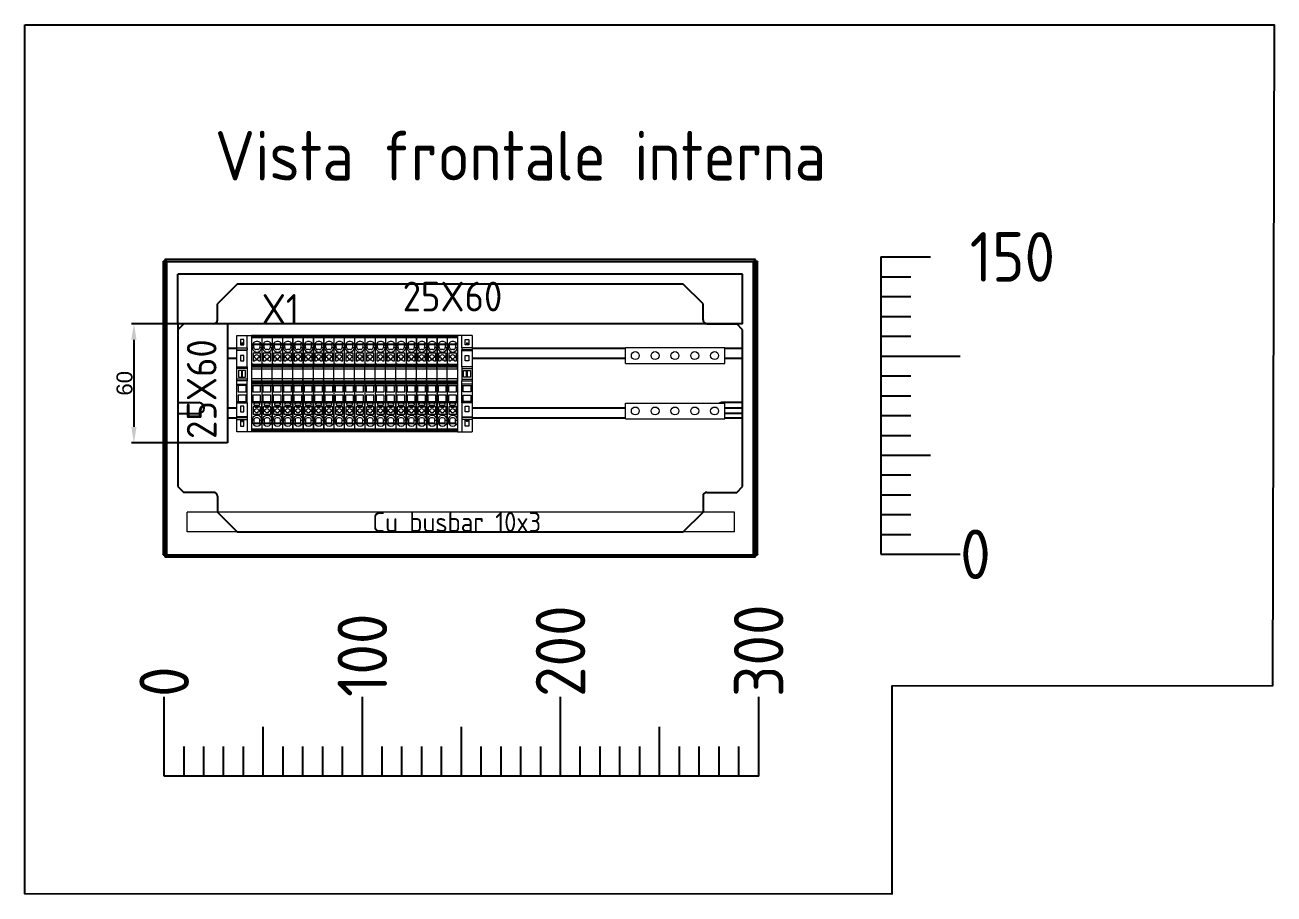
# Model space of a CAD drawing. Header units: millimetres. Extents: x 46697 to 52144, y 25488 to 34806.
# Drawn here: x 48122 to 48752, y 31789 to 32227 of the extents above; entities that cross this region are included whole.
import ezdxf
from ezdxf.enums import TextEntityAlignment as Align

# ---------------------------------------------------------------- set-up
doc = ezdxf.new("R2010")
doc.units = ezdxf.units.MM
doc.layers.add('! NO PLOT !', color=7, linetype='Continuous', true_color=0xff75dd, plot=False)
doc.layers.add('000-PI-Oprema', color=30, linetype='Continuous', lineweight=5)
doc.layers.add('SI-ORMAR-Oprema', color=30, linetype='Continuous', lineweight=5)
for name, color, linetype in [('000-PI-ORMAR', 51, 'Continuous'), ('000-PI_TEXT', 7, 'Continuous'), ('002-PI-Kabelska kanalica', 150, 'Continuous'), ('004-PI-DIN Šina', 80, 'Continuous'), ('AUT_TEXT', 7, 'Continuous')]:
    doc.layers.add(name, color=color, linetype=linetype)
doc.styles.add('PI0', font='isocpeur.ttf', dxfattribs={"width": 0.9})
doc.styles.get("Standard").update_dxf_attribs({"font": 'arial.ttf'})
doc.dimstyles.new('ISO-25-lb', dxfattribs={"dimtxt": 8, "dimasz": 8, "dimexe": 1.25, "dimexo": 0.625, "dimtad": 1, "dimdec": 1, "dimtxsty": 'Standard', "dimcen": 5, "dimadec": 0, "dimazin": 0, "dimtfac": 1, "dimtdec": 1, "dimtmove": 0, "dimatfit": 3, "dimfxl": 1, "dimarcsym": 0})

# ---------------------------------------------------------------- blocks, each defined once
blk = doc.blocks.new('NSYMM13SB_montazna')
at = {"layer": '000-PI-ORMAR'}
for p, q in [((50854.77, 30529.01), (50844.77, 30519.01)), ((51079.77, 30529.01), (50854.77, 30529.01)), ((51089.77, 30519.01), (51079.77, 30529.01)), ((50844.77, 30511.01), (50844.77, 30519.01)), ((51089.77, 30511.01), (51089.77, 30519.01)), ((50827.77, 30509.01), (50824.77, 30506.01)), ((50842.77, 30509.01), (50827.77, 30509.01)), ((51091.77, 30509.01), (51106.77, 30509.01)), ((51109.77, 30506.01), (51106.77, 30509.01)), ((50824.77, 30506.01), (50824.77, 30469.26)), ((51109.77, 30469.26), (51109.77, 30506.01)), ((50824.77, 30469.26), (50835.27, 30469.26)), ((51109.77, 30469.26), (51099.27, 30469.26)), ((50824.77, 30463.76), (50824.77, 30427.01)), ((50824.77, 30463.76), (50835.27, 30463.76)), ((51109.77, 30463.76), (51099.27, 30463.76)), ((51109.77, 30427.01), (51109.77, 30463.76)), ((50824.77, 30427.01), (50827.77, 30424.01)), ((51106.77, 30424.01), (51109.77, 30427.01)), ((50842.77, 30424.01), (50827.77, 30424.01)), ((50844.77, 30422.01), (50844.77, 30414.01)), ((51089.77, 30422.01), (51089.77, 30414.01)), ((51091.77, 30424.01), (51106.77, 30424.01)), ((50844.77, 30414.01), (50854.77, 30404.01)), ((51079.77, 30404.01), (51089.77, 30414.01)), ((50854.77, 30404.01), (51079.77, 30404.01))]:
    blk.add_line(p, q, dxfattribs=at)
for centre, radius, start, end in [((50842.77, 30511.01), 2, 270, 0), ((51091.77, 30511.01), 2, 180, 270), ((50835.27, 30466.51), 2.75, 270, 90), ((51099.27, 30466.51), 2.75, 90, 270), ((50842.77, 30422.01), 2, 0, 90), ((51091.77, 30422.01), 2, 90, 180)]:
    blk.add_arc(centre, radius, start, end, dxfattribs=at)
blk = doc.blocks.new('*U132')
at = {"layer": '002-PI-Kabelska kanalica'}
for p, q in [((0, 0), (-25, 0)), ((-25, 0), (-25, -285)), ((0, 0), (0, -285)), ((0, -285), (-25, -285))]:
    blk.add_line(p, q, dxfattribs=at)
blk = doc.blocks.new('*U150')
at = {"layer": '004-PI-DIN Šina'}
blk.add_lwpolyline([(260, -17.5), (260, 17.5), (0, 17.5), (0, -17.5)], close=True, dxfattribs=at)
for points in [[(0, 12.5), (260, 12.5)], [(0, -12.5), (260, -12.5)]]:
    blk.add_lwpolyline(points, dxfattribs=at)
blk = doc.blocks.new('*U152')
at = {"layer": '002-PI-Kabelska kanalica'}
for p, q in [((0, 0), (-25, 0)), ((-25, 0), (-25, -60)), ((0, 0), (0, -60)), ((0, -60), (-25, -60))]:
    blk.add_line(p, q, dxfattribs=at)
blk = doc.blocks.new('*U99')
blk.add_wipeout([(-24.3, -7.35), (24.3, -7.35), (24.3, 0), (-24.3, 0)])
at = {"ltscale": 0.25}
blk.add_line((-24.3, 0), (24.3, 0), dxfattribs=at)
for p, q in [((-18.03, 0), (-18.03, -5.15)), ((-17.1, 0), (-17.1, -5.15)), ((-17, -5.15), (-17, 0)), ((-16.74, -5.15), (-16.74, 0)), ((-9.72, 0), (-9.72, -5.15)), ((-9, 0), (-9, -0.57)), ((-1, -0.57), (-1, 0)), ((-0.28, 0), (-0.28, -5.15)), ((1.39, -5.15), (1.39, 0)), ((2.32, -5.15), (2.32, 0)), ((7.69, -5.15), (7.69, 0)), ((8.51, 0), (8.51, -5.15)), ((16.74, -5.15), (16.74, 0)), ((17, 0), (17, -5.15)), ((17.1, 0), (17.1, -5.15)), ((18.03, 0), (18.03, -5.15)), ((24.3, 0), (24.3, -7.35)), ((-24.3, -7.35), (-24.3, 0)), ((-18.03, -5.15), (-24.3, -5.15)), ((-21.4, -1.72), (-21.4, -3.42)), ((-18.5, -1.72), (-21.4, -1.72)), ((-21.4, -3.42), (-18.5, -3.42)), ((-19.01, -2.37), (-19.15, -2.37)), ((-19.15, -2.37), (-19.15, -2.77)), ((-19.01, -2.77), (-19.15, -2.77)), ((-19.01, -2.37), (-18.5, -2.37)), ((-19.01, -2.77), (-19.01, -2.37)), ((-19.01, -2.77), (-18.5, -2.77)), ((-18.5, -2.37), (-18.5, -1.72)), ((-18.5, -2.77), (-18.5, -2.37)), ((-18.5, -3.42), (-18.5, -2.77)), ((-17.1, -5.15), (-18.03, -5.15)), ((-17, -5.15), (-17.1, -5.15)), ((-16.74, -5.15), (-17, -5.15)), ((-9.72, -5.15), (-16.74, -5.15)), ((-14.15, -1.72), (-14.15, -3.42)), ((-11.45, -1.72), (-14.15, -1.72)), ((-14.15, -3.42), (-11.45, -3.42)), ((-11.45, -3.42), (-11.45, -1.72)), ((-9.72, -5.15), (-9, -5.15)), ((-9, -0.57), (-9, -4.57)), ((-5.85, -0.57), (-9, -0.57)), ((-9, -4.57), (-9, -5.15)), ((-9, -4.57), (-5.85, -4.57)), ((-9, -5.15), (-1, -5.15)), ((-5.85, -4.57), (-5.85, -0.57)), ((-4.15, -0.57), (-4.15, -4.57)), ((-1, -0.57), (-4.15, -0.57)), ((-4.15, -4.57), (-1, -4.57)), ((-1, -4.57), (-1, -0.57)), ((-1, -5.15), (-1, -4.57)), ((-1, -5.15), (-0.28, -5.15)), ((-0.28, -5.15), (1.39, -5.15)), ((2.32, -5.15), (1.39, -5.15)), ((7.69, -5.15), (2.32, -5.15)), ((6.67, -0.82), (3.22, -0.82)), ((3.22, -0.82), (3.22, -2.37)), ((3.22, -2.37), (6.67, -2.37)), ((3.22, -2.37), (3.22, -2.77)), ((3.22, -2.77), (6.67, -2.77)), ((3.22, -2.77), (3.22, -4.32)), ((3.22, -4.32), (6.67, -4.32)), ((6.67, -2.37), (6.67, -0.82)), ((6.67, -2.77), (6.67, -2.37)), ((6.67, -4.32), (6.67, -2.77)), ((8.51, -5.15), (7.69, -5.15)), ((8.51, -5.15), (16.74, -5.15)), ((11.45, -1.72), (11.45, -3.42)), ((14.15, -1.72), (11.45, -1.72)), ((11.45, -3.42), (14.15, -3.42)), ((14.15, -3.42), (14.15, -1.72)), ((16.74, -5.15), (17, -5.15)), ((17, -5.15), (17.1, -5.15)), ((18.03, -5.15), (17.1, -5.15)), ((18.03, -5.15), (24.3, -5.15)), ((22.25, -1.72), (19.55, -1.72)), ((19.55, -1.72), (19.55, -2.37)), ((19.55, -2.37), (19.89, -2.37)), ((19.55, -2.37), (19.55, -2.77)), ((19.55, -2.77), (19.55, -3.42)), ((19.55, -2.77), (19.89, -2.77)), ((19.55, -3.42), (22.25, -3.42)), ((20.59, -2.37), (19.89, -2.37)), ((19.89, -2.77), (19.89, -2.37)), ((20.59, -2.77), (19.89, -2.77)), ((20.59, -2.77), (20.59, -2.37)), ((22.25, -3.42), (22.25, -1.72)), ((24.3, -7.35), (-24.3, -7.35))]:
    blk.add_line(p, q)
blk = doc.blocks.new('*U98')
blk.add_wipeout([(-24.3, 0), (24.3, 0), (24.3, -7.35), (-24.3, -7.35)])
for p, q in [((24.3, 0), (-24.3, 0)), ((24.3, -7.35), (24.3, 0)), ((-24.3, 0), (-24.3, -7.35)), ((-18.03, -2.2), (-24.3, -2.2)), ((-21.4, -5.62), (-21.4, -3.92)), ((-21.4, -3.92), (-18.5, -3.92)), ((-18.5, -5.62), (-21.4, -5.62)), ((-19.01, -4.58), (-19.15, -4.58)), ((-19.15, -4.98), (-19.15, -4.58)), ((-19.01, -4.98), (-19.15, -4.98)), ((-19.01, -4.58), (-19.01, -4.98)), ((-19.01, -4.58), (-18.5, -4.58)), ((-19.01, -4.98), (-18.5, -4.98)), ((-18.5, -3.92), (-18.5, -4.58)), ((-18.5, -4.58), (-18.5, -4.98)), ((-18.5, -4.98), (-18.5, -5.62)), ((-18.03, -7.35), (-18.03, -2.2)), ((-17.1, -2.2), (-18.03, -2.2)), ((-17.1, -7.35), (-17.1, -2.2)), ((-17, -2.2), (-17.1, -2.2)), ((-17, -2.2), (-17, -7.35)), ((-16.74, -2.2), (-17, -2.2)), ((-16.74, -2.2), (-16.74, -7.35)), ((-9.72, -2.2), (-16.74, -2.2)), ((-14.15, -3.92), (-11.45, -3.92)), ((-14.15, -5.62), (-14.15, -3.92)), ((-11.45, -5.62), (-14.15, -5.62)), ((-11.45, -3.92), (-11.45, -5.62)), ((-9.72, -2.2), (-9, -2.2)), ((-9.72, -7.35), (-9.72, -2.2)), ((-9, -2.77), (-9, -2.2)), ((-9, -2.2), (-1, -2.2)), ((-9, -6.77), (-9, -2.77)), ((-9, -2.77), (-5.85, -2.77)), ((-5.85, -2.77), (-5.85, -6.77)), ((-4.15, -2.77), (-1, -2.77)), ((-4.15, -6.77), (-4.15, -2.77)), ((-1, -2.2), (-1, -2.77)), ((-1, -2.2), (-0.28, -2.2)), ((-1, -2.77), (-1, -6.77)), ((-0.28, -2.2), (1.39, -2.2)), ((-0.28, -7.35), (-0.28, -2.2)), ((2.32, -2.2), (1.39, -2.2)), ((1.39, -2.2), (1.39, -7.35)), ((7.69, -2.2), (2.32, -2.2)), ((2.32, -2.2), (2.32, -7.35)), ((3.22, -3.02), (6.67, -3.02)), ((3.22, -4.58), (3.22, -3.02)), ((3.22, -4.58), (6.67, -4.58)), ((3.22, -4.98), (3.22, -4.58)), ((3.22, -4.98), (6.67, -4.98)), ((3.22, -6.52), (3.22, -4.98)), ((6.67, -3.02), (6.67, -4.58)), ((6.67, -4.58), (6.67, -4.98)), ((6.67, -4.98), (6.67, -6.52)), ((7.69, -2.2), (7.69, -7.35)), ((8.51, -2.2), (7.69, -2.2)), ((8.51, -7.35), (8.51, -2.2)), ((8.51, -2.2), (16.74, -2.2)), ((11.45, -3.92), (14.15, -3.92)), ((11.45, -5.62), (11.45, -3.92)), ((14.15, -5.62), (11.45, -5.62)), ((14.15, -3.92), (14.15, -5.62)), ((16.74, -2.2), (16.74, -7.35)), ((16.74, -2.2), (17, -2.2)), ((17, -7.35), (17, -2.2)), ((17, -2.2), (17.1, -2.2)), ((18.03, -2.2), (17.1, -2.2)), ((17.1, -7.35), (17.1, -2.2)), ((18.03, -2.2), (24.3, -2.2)), ((18.03, -7.35), (18.03, -2.2)), ((19.55, -4.58), (19.55, -3.92)), ((19.55, -3.92), (22.25, -3.92)), ((19.55, -4.98), (19.55, -4.58)), ((19.55, -4.58), (19.89, -4.58)), ((19.55, -4.98), (19.89, -4.98)), ((19.55, -5.62), (19.55, -4.98)), ((22.25, -5.62), (19.55, -5.62)), ((19.89, -4.58), (19.89, -4.98)), ((20.59, -4.58), (19.89, -4.58)), ((20.59, -4.98), (19.89, -4.98)), ((20.59, -4.58), (20.59, -4.98)), ((22.25, -3.92), (22.25, -5.62)), ((-17.1, -7.35), (-18.03, -7.35)), ((-17, -7.35), (-17.1, -7.35)), ((-16.74, -7.35), (-17, -7.35)), ((-9.72, -7.35), (-9, -7.35)), ((-5.85, -6.77), (-9, -6.77)), ((-9, -7.35), (-9, -6.77)), ((-1, -6.77), (-4.15, -6.77)), ((-1, -6.77), (-1, -7.35)), ((6.67, -6.52), (3.22, -6.52))]:
    blk.add_line(p, q)
at = {"ltscale": 0.25}
blk.add_line((24.3, -7.35), (-24.3, -7.35), dxfattribs=at)
blk = doc.blocks.new('*U108')
blk.add_wipeout([(47227.3, 37326.63), (47227.3, 37321.48), (47275.9, 37321.48), (47275.9, 37326.63)])
at = {"layer": '000-PI-Oprema'}
for p, q in [((47227.3, 37321.48), (47227.3, 37326.63)), ((47227.85, 37326.63), (47227.3, 37326.63)), ((47227.85, 37321.48), (47227.3, 37321.48)), ((47228.39, 37326.63), (47227.85, 37326.63)), ((47227.85, 37321.48), (47227.85, 37326.63)), ((47228.39, 37321.48), (47227.85, 37321.48)), ((47228.39, 37321.48), (47228.39, 37326.63)), ((47228.56, 37326.63), (47228.39, 37326.63)), ((47228.56, 37321.48), (47228.39, 37321.48)), ((47228.56, 37321.48), (47228.56, 37326.63)), ((47241.88, 37326.63), (47228.56, 37326.63)), ((47231.6, 37321.48), (47228.56, 37321.48)), ((47231, 37325.48), (47230.9, 37325.58)), ((47230.9, 37322.19), (47231.2, 37322.48)), ((47231.45, 37325.48), (47231, 37325.48)), ((47231.2, 37322.48), (47231.45, 37322.48)), ((47231.45, 37325.48), (47231.45, 37322.48)), ((47231.6, 37325.48), (47231.45, 37325.48)), ((47231.45, 37322.48), (47231.6, 37322.48)), ((47231.6, 37322.48), (47231.6, 37325.48)), ((47231.85, 37325.48), (47231.6, 37325.48)), ((47231.6, 37322.48), (47231.85, 37322.48)), ((47231.6, 37321.7), (47231.6, 37321.48)), ((47232.6, 37321.48), (47231.6, 37321.48)), ((47231.85, 37325.48), (47231.85, 37322.48)), ((47233.2, 37325.48), (47231.85, 37325.48)), ((47231.85, 37322.48), (47233.2, 37322.48)), ((47233.2, 37326.28), (47232.6, 37326.28)), ((47232.6, 37321.48), (47233.2, 37321.48)), ((47233.2, 37325.48), (47233.2, 37326.28)), ((47233.3, 37325.48), (47233.2, 37325.48)), ((47233.3, 37322.48), (47233.2, 37322.48)), ((47233.2, 37322.48), (47233.2, 37321.48)), ((47234.2, 37321.48), (47233.2, 37321.48)), ((47234.2, 37321.48), (47234.2, 37321.7)), ((47234.2, 37321.48), (47241.88, 37321.48)), ((47237.55, 37325.88), (47236.15, 37325.88)), ((47236.15, 37325.88), (47236.15, 37322.08)), ((47236.15, 37322.08), (47237.55, 37322.08)), ((47238.35, 37325.88), (47237.55, 37325.88)), ((47237.55, 37324.9), (47237.55, 37325.88)), ((47237.55, 37322.08), (47237.55, 37323.07)), ((47237.55, 37322.08), (47238.35, 37322.08)), ((47239.95, 37325.88), (47238.35, 37325.88)), ((47238.35, 37325.88), (47238.35, 37324.9)), ((47238.35, 37323.07), (47238.35, 37322.08)), ((47238.35, 37322.08), (47239.95, 37322.08)), ((47239.55, 37324.58), (47239.95, 37324.98)), ((47239.55, 37323.38), (47239.55, 37324.58)), ((47239.95, 37322.98), (47239.55, 37323.38)), ((47239.95, 37324.98), (47239.95, 37325.88)), ((47239.95, 37322.08), (47239.95, 37322.98)), ((47240.78, 37325.37), (47240.78, 37322.6)), ((47241.88, 37321.48), (47241.88, 37326.63)), ((47242.6, 37326.63), (47241.88, 37326.63)), ((47242.6, 37321.48), (47241.88, 37321.48)), ((47242.6, 37326.63), (47242.6, 37326.06)), ((47250.6, 37326.63), (47242.6, 37326.63)), ((47242.6, 37326.06), (47242.6, 37322.06)), ((47245.75, 37326.06), (47242.6, 37326.06)), ((47242.6, 37322.06), (47245.75, 37322.06)), ((47242.6, 37322.06), (47242.6, 37321.48)), ((47250.6, 37321.48), (47242.6, 37321.48)), ((47245.75, 37322.06), (47245.75, 37326.06)), ((47247.45, 37326.06), (47247.45, 37322.06)), ((47250.6, 37326.06), (47247.45, 37326.06)), ((47247.45, 37322.06), (47250.6, 37322.06)), ((47250.6, 37326.63), (47250.6, 37326.06)), ((47251.32, 37326.63), (47250.6, 37326.63)), ((47250.6, 37326.06), (47250.6, 37322.06)), ((47250.6, 37322.06), (47250.6, 37321.48)), ((47251.32, 37321.48), (47250.6, 37321.48)), ((47251.32, 37326.63), (47251.75, 37326.63)), ((47251.32, 37321.48), (47251.32, 37326.63)), ((47251.32, 37321.48), (47251.65, 37321.48)), ((47251.65, 37321.48), (47251.65, 37325.83)), ((47251.65, 37325.83), (47251.75, 37325.83)), ((47251.65, 37321.48), (47252.56, 37321.48)), ((47251.75, 37325.83), (47251.75, 37326.63)), ((47252.21, 37326.63), (47251.75, 37326.63)), ((47251.75, 37325.83), (47252.21, 37325.83)), ((47252.21, 37326.63), (47252.56, 37326.63)), ((47252.21, 37325.83), (47252.21, 37326.63)), ((47253.07, 37326.63), (47252.56, 37326.63)), ((47252.56, 37326.63), (47252.56, 37321.48)), ((47253.07, 37321.48), (47252.56, 37321.48)), ((47253.07, 37326.63), (47253.07, 37321.48)), ((47253.07, 37326.63), (47253.98, 37326.63)), ((47253.07, 37321.48), (47253.98, 37321.48)), ((47253.98, 37321.48), (47253.98, 37326.63)), ((47253.98, 37326.63), (47259.12, 37326.63)), ((47259.12, 37321.48), (47253.98, 37321.48)), ((47259.12, 37326.63), (47259.12, 37321.48)), ((47259.12, 37326.63), (47260.03, 37326.63)), ((47259.12, 37321.48), (47260.03, 37321.48)), ((47260.03, 37326.63), (47260.03, 37321.48)), ((47260.03, 37326.63), (47260.54, 37326.63)), ((47260.03, 37321.48), (47260.54, 37321.48)), ((47260.54, 37321.48), (47260.54, 37326.63)), ((47260.54, 37326.63), (47260.89, 37326.63)), ((47260.54, 37321.48), (47261.45, 37321.48)), ((47260.89, 37325.83), (47260.89, 37326.63)), ((47261.35, 37326.63), (47260.89, 37326.63)), ((47260.89, 37325.83), (47261.35, 37325.83)), ((47261.35, 37325.83), (47261.35, 37326.63)), ((47274.65, 37326.63), (47261.35, 37326.63)), ((47261.35, 37325.83), (47261.45, 37325.83)), ((47261.45, 37325.83), (47261.45, 37321.48)), ((47268.9, 37321.48), (47261.45, 37321.48)), ((47264.75, 37325.88), (47263.15, 37325.88)), ((47263.15, 37325.88), (47263.15, 37324.98)), ((47263.15, 37324.98), (47263.55, 37324.58)), ((47263.55, 37323.38), (47263.15, 37322.98)), ((47263.15, 37322.98), (47263.15, 37322.08)), ((47263.15, 37322.08), (47264.75, 37322.08)), ((47263.55, 37324.58), (47263.55, 37323.38)), ((47264.75, 37324.9), (47264.75, 37325.88)), ((47265.55, 37325.88), (47264.75, 37325.88)), ((47264.75, 37322.08), (47264.75, 37323.07)), ((47264.75, 37322.08), (47265.55, 37322.08)), ((47265.55, 37325.88), (47265.55, 37324.9)), ((47266.95, 37325.88), (47265.55, 37325.88)), ((47265.55, 37323.07), (47265.55, 37322.08)), ((47265.55, 37322.08), (47266.95, 37322.08)), ((47266.95, 37322.08), (47266.95, 37325.88)), ((47268.8, 37323.48), (47268.8, 37324.48)), ((47268.9, 37321.48), (47268.9, 37321.7)), ((47268.9, 37321.48), (47269.9, 37321.48)), ((47269.8, 37325.48), (47269.9, 37325.48)), ((47269.8, 37322.48), (47269.9, 37322.48)), ((47269.9, 37326.28), (47270.5, 37326.28)), ((47269.9, 37325.48), (47269.9, 37326.28)), ((47269.9, 37325.48), (47271.25, 37325.48)), ((47271.25, 37322.48), (47269.9, 37322.48)), ((47269.9, 37322.48), (47269.9, 37321.48)), ((47270.5, 37321.48), (47269.9, 37321.48)), ((47271.5, 37321.48), (47270.5, 37321.48)), ((47271.25, 37325.48), (47271.25, 37322.48)), ((47271.25, 37325.48), (47271.5, 37325.48)), ((47271.5, 37322.48), (47271.25, 37322.48)), ((47271.5, 37322.48), (47271.5, 37325.48)), ((47271.5, 37325.48), (47271.65, 37325.48)), ((47271.65, 37322.48), (47271.5, 37322.48)), ((47271.5, 37321.7), (47271.5, 37321.48)), ((47274.65, 37321.48), (47271.5, 37321.48)), ((47271.65, 37325.48), (47271.65, 37322.48)), ((47271.65, 37325.48), (47272.1, 37325.48)), ((47271.9, 37322.48), (47271.65, 37322.48)), ((47272.2, 37322.19), (47271.9, 37322.48)), ((47272.1, 37325.48), (47272.2, 37325.58)), ((47274.65, 37321.48), (47274.65, 37326.63)), ((47274.65, 37326.63), (47274.82, 37326.63)), ((47274.65, 37321.48), (47274.82, 37321.48)), ((47274.82, 37321.48), (47274.82, 37326.63)), ((47274.82, 37326.63), (47275.35, 37326.63)), ((47274.82, 37321.48), (47275.35, 37321.48)), ((47275.35, 37321.48), (47275.35, 37326.63)), ((47275.35, 37326.63), (47275.9, 37326.63)), ((47275.35, 37321.48), (47275.9, 37321.48)), ((47275.9, 37321.48), (47275.9, 37326.63))]:
    blk.add_line(p, q, dxfattribs=at)
for centre, radius, start, end in [((47232.6, 37323.88), 2.4, 135, 225), ((47232.6, 37323.88), 2.4, 90, 135), ((47232.6, 37323.88), 2.4, 225, 245.37568), ((47232.6, 37323.88), 2.4, 245.37568, 270), ((47233.2, 37323.88), 2.4, 294.62432, 90), ((47233.2, 37323.88), 2.4, 270, 294.62432), ((47233.3, 37324.48), 1, 0, 90), ((47233.3, 37323.48), 1, 270, 360), ((47237.95, 37323.98), 1, 113.57818, 246.42182), ((47237.95, 37323.98), 1, 293.57818, 66.42182), ((47241.15, 37325.03), 0.5, 5.44059, 134.99975), ((47241.15, 37322.93), 0.5, 225, 354.55967), ((47265.15, 37323.98), 1, 113.57818, 246.42182), ((47265.15, 37323.98), 1, 293.57818, 66.42182), ((47269.9, 37323.88), 2.4, 90, 245.37568), ((47269.8, 37324.48), 1, 90, 180), ((47269.8, 37323.48), 1, 180, 270), ((47269.9, 37323.88), 2.4, 245.37568, 270), ((47270.5, 37323.88), 2.4, 45, 90), ((47270.5, 37323.88), 2.4, 270, 294.62432), ((47270.5, 37323.88), 2.4, 294.62432, 315), ((47270.5, 37323.88), 2.4, 315, 45)]:
    blk.add_arc(centre, radius, start, end, dxfattribs=at)
for points in [[(47234.3, 37323.48), (47234.3, 37323.61), (47234.3, 37323.74), (47234.3, 37323.87), (47234.3, 37324.01), (47234.3, 37324.14), (47234.3, 37324.26), (47234.3, 37324.38), (47234.3, 37324.48)], [(47240.78, 37325.37), (47240.55, 37325.14), (47240.32, 37324.91), (47240.09, 37324.68), (47239.85, 37324.44)], [(47239.85, 37323.53), (47239.85, 37323.76), (47239.85, 37323.98), (47239.85, 37324.21), (47239.85, 37324.44)], [(47240.78, 37322.6), (47240.55, 37322.83), (47240.32, 37323.05), (47240.09, 37323.29), (47239.85, 37323.53)], [(47240.8, 37325.39), (47240.79, 37325.38), (47240.78, 37325.37)], [(47240.8, 37322.58), (47240.79, 37322.59), (47240.78, 37322.6)], [(47241.75, 37323.98), (47241.73, 37324.26), (47241.7, 37324.53), (47241.67, 37324.81), (47241.65, 37325.08)], [(47241.65, 37322.89), (47241.67, 37323.16), (47241.7, 37323.44), (47241.73, 37323.71), (47241.75, 37323.98)]]:
    blk.add_spline(points, degree=3, dxfattribs=at)
blk = doc.blocks.new('*U153')
at = {"layer": '000-PI-Oprema', "rotation": 90}
blk.add_blockref('*U108', (37324.06, -47251.6), dxfattribs=at)
blk = doc.blocks.new('*U154')
at = {"color": 0, "linetype": 'ByBlock', "lineweight": -2, "transparency": 16777216}
blk.add_blockref('*U153', (0, 0), dxfattribs=at)
blk.add_blockref('*U153', (5.2, 0), dxfattribs=at)
blk.add_blockref('*U153', (10.4, 0), dxfattribs=at)
blk.add_blockref('*U153', (15.6, 0), dxfattribs=at)
blk.add_blockref('*U153', (20.8, 0), dxfattribs=at)
blk.add_blockref('*U153', (26, 0), dxfattribs=at)
blk.add_blockref('*U153', (31.2, 0), dxfattribs=at)
blk.add_blockref('*U153', (36.4, 0), dxfattribs=at)
blk.add_blockref('*U153', (41.6, 0), dxfattribs=at)
blk.add_blockref('*U153', (46.8, 0), dxfattribs=at)
blk.add_blockref('*U153', (52, 0), dxfattribs=at)
blk.add_blockref('*U153', (57.2, 0), dxfattribs=at)
blk.add_blockref('*U153', (62.4, 0), dxfattribs=at)
blk.add_blockref('*U153', (67.6, 0), dxfattribs=at)
blk.add_blockref('*U153', (72.8, 0), dxfattribs=at)
blk.add_blockref('*U153', (78, 0), dxfattribs=at)
blk.add_blockref('*U153', (83.2, 0), dxfattribs=at)
blk.add_blockref('*U153', (88.4, 0), dxfattribs=at)
blk.add_blockref('*U153', (93.6, 0), dxfattribs=at)
blk.add_blockref('*U153', (98.8, 0), dxfattribs=at)
blk = doc.blocks.new('*U126')
at = {"layer": '000-PI-Oprema', "ltscale": 0.25}
for p, q in [((0, -3), (0, 7)), ((276.19, 7), (0, 7)), ((276.19, -3), (276.19, 7)), ((276.19, -3), (0, -3))]:
    blk.add_line(p, q, dxfattribs=at)
blk = doc.blocks.new('*D155')
at = {"layer": '! NO PLOT !', "color": 0, "linetype": 'Continuous', "lineweight": -2, "ltscale": 0.25, "transparency": 16777216}
for p, q in [((48210.83, 32076.37), (48175.52, 32076.37)), ((48176.77, 32068.37), (48176.77, 32024.37)), ((48210.83, 32016.37), (48175.52, 32016.37))]:
    blk.add_line(p, q, dxfattribs=at)
at = {"layer": '! NO PLOT !', "color": 0, "ltscale": 0.25, "transparency": 16777216}
for points in [[(48175.43, 32068.37), (48178.1, 32068.37), (48176.77, 32076.37)], [(48175.43, 32024.37), (48178.1, 32024.37), (48176.77, 32016.37)]]:
    blk.add_solid(points, dxfattribs=at)
at = {"layer": 'Defpoints', "color": 0, "ltscale": 0.25, "transparency": 16777216}
for p in [(48211.45, 32076.37), (48176.77, 32016.37), (48211.45, 32016.37)]:
    blk.add_point(p, dxfattribs=at)
at = {"layer": '! NO PLOT !', "color": 0, "ltscale": 0.25, "transparency": 16777216, "insert": (48172.06, 32046.37), "char_height": 8, "attachment_point": 5, "rotation": 90}
blk.add_mtext('60', dxfattribs=at)
blk = doc.blocks.new('sabirnica')
for points in [[(45362.86, 36479.3), (45370.86, 36479.3), (45370.86, 36429.23), (45362.86, 36429.23)], [(45390.8, 36479.3), (45398.8, 36479.3), (45398.8, 36429.23), (45390.8, 36429.23)]]:
    blk.add_wipeout(points).dxf.layer = '000-PI-Oprema'
at = {"layer": '000-PI-Oprema', "ltscale": 0.25}
for p, q in [((45362.86, 36479.3), (45362.86, 36429.23)), ((45362.86, 36479.3), (45370.86, 36479.3)), ((45370.86, 36479.3), (45370.86, 36429.23)), ((45390.8, 36479.3), (45390.8, 36429.23)), ((45390.8, 36479.3), (45398.8, 36479.3)), ((45398.8, 36479.3), (45398.8, 36429.23)), ((45362.86, 36429.23), (45370.86, 36429.23)), ((45390.8, 36429.23), (45398.8, 36429.23))]:
    blk.add_line(p, q, dxfattribs=at)
for centre in [(45366.86, 36474.36), (45394.8, 36474.36), (45366.86, 36464.36), (45394.8, 36464.36), (45366.86, 36454.36), (45394.8, 36454.36), (45366.86, 36444.36), (45394.8, 36444.36), (45366.86, 36434.36), (45394.8, 36434.36)]:
    blk.add_circle(centre, 2, dxfattribs=at)

msp = doc.modelspace()

# ---------------------------------------------------------------- linework, layer by layer
at = {"layer": '! NO PLOT !', "ltscale": 0.25}
msp.add_lwpolyline([(48121.8, 32227.1), (48752.11, 32227.1), (48751.42, 31893.83), (48559.28, 31893.68), (48559.29, 31788.77), (48121.8, 31788.83), (48121.8, 32227.1)], dxfattribs=at)
at = {"color": 7}
for p, q in [((48553.75, 32110.12), (48553.75, 31960.12)), ((48553.75, 32110.12), (48578.75, 32110.12)), ((48553.75, 32100.12), (48568.75, 32100.12)), ((48553.75, 32090.12), (48568.75, 32090.12)), ((48553.75, 32080.12), (48568.75, 32080.12)), ((48553.75, 32070.12), (48568.75, 32070.12)), ((48553.75, 32060.12), (48593.75, 32060.12)), ((48553.75, 32050.12), (48568.75, 32050.12)), ((48553.75, 32040.12), (48568.75, 32040.12)), ((48553.75, 32030.12), (48568.75, 32030.12)), ((48553.75, 32020.12), (48568.75, 32020.12)), ((48553.75, 32010.12), (48578.75, 32010.12)), ((48553.75, 32000.12), (48568.75, 32000.12)), ((48553.75, 31990.12), (48568.75, 31990.12)), ((48553.75, 31980.12), (48568.75, 31980.12)), ((48553.75, 31970.12), (48568.75, 31970.12)), ((48553.75, 31960.12), (48593.75, 31960.12)), ((48553.75, 31960.12), (48593.75, 31960.12)), ((48192.05, 31848.16), (48192.05, 31888.16)), ((48292.05, 31848.16), (48292.05, 31888.16)), ((48392.05, 31848.16), (48392.05, 31888.16)), ((48392.05, 31848.16), (48392.05, 31888.16)), ((48392.05, 31848.16), (48392.05, 31888.16)), ((48392.05, 31848.16), (48392.05, 31888.16)), ((48392.05, 31848.16), (48392.05, 31888.16)), ((48392.05, 31848.16), (48392.05, 31888.16)), ((48392.05, 31848.16), (48392.05, 31888.16)), ((48392.05, 31848.16), (48392.05, 31888.16)), ((48492.05, 31848.16), (48492.05, 31888.16)), ((48242.05, 31848.16), (48242.05, 31873.16)), ((48342.05, 31848.16), (48342.05, 31873.16)), ((48442.05, 31848.16), (48442.05, 31873.16)), ((48202.05, 31848.16), (48202.05, 31863.16)), ((48212.05, 31848.16), (48212.05, 31863.16)), ((48222.05, 31848.16), (48222.05, 31863.16)), ((48232.05, 31848.16), (48232.05, 31863.16)), ((48252.05, 31848.16), (48252.05, 31863.16)), ((48262.05, 31848.16), (48262.05, 31863.16)), ((48272.05, 31848.16), (48272.05, 31863.16)), ((48282.05, 31848.16), (48282.05, 31863.16)), ((48302.05, 31848.16), (48302.05, 31863.16)), ((48312.05, 31848.16), (48312.05, 31863.16)), ((48322.05, 31848.16), (48322.05, 31863.16)), ((48332.05, 31848.16), (48332.05, 31863.16)), ((48352.05, 31848.16), (48352.05, 31863.16)), ((48362.05, 31848.16), (48362.05, 31863.16)), ((48372.05, 31848.16), (48372.05, 31863.16)), ((48382.05, 31848.16), (48382.05, 31863.16)), ((48402.05, 31848.16), (48402.05, 31863.16)), ((48412.05, 31848.16), (48412.05, 31863.16)), ((48422.05, 31848.16), (48422.05, 31863.16)), ((48432.05, 31848.16), (48432.05, 31863.16)), ((48452.05, 31848.16), (48452.05, 31863.16)), ((48462.05, 31848.16), (48462.05, 31863.16)), ((48472.05, 31848.16), (48472.05, 31863.16)), ((48482.05, 31848.16), (48482.05, 31863.16)), ((48492.05, 31848.16), (48192.05, 31848.16))]:
    msp.add_line(p, q, dxfattribs=at)
at = {"layer": '000-PI-ORMAR'}
for p, q in [((48192.45, 32108.87), (48192.45, 32107.87)), ((48490.45, 32108.87), (48192.45, 32108.87)), ((48490.45, 32107.87), (48490.45, 32108.87)), ((48191.45, 32107.87), (48191.45, 31959.87)), ((48192.45, 32107.87), (48191.45, 32107.87)), ((48192.45, 32106.87), (48192.45, 31960.87)), ((48193.45, 31959.87), (48193.45, 32107.87)), ((48193.45, 32107.87), (48489.45, 32107.87)), ((48489.45, 31959.87), (48489.45, 32107.87)), ((48491.45, 32107.87), (48490.45, 32107.87)), ((48490.45, 31960.87), (48490.45, 32106.87)), ((48491.45, 31959.87), (48491.45, 32107.87)), ((48191.45, 31959.87), (48192.45, 31959.87)), ((48192.45, 31959.87), (48192.45, 31958.87)), ((48192.45, 31958.87), (48490.45, 31958.87)), ((48193.45, 31959.87), (48489.45, 31959.87)), ((48490.45, 31959.87), (48491.45, 31959.87)), ((48490.45, 31958.87), (48490.45, 31959.87))]:
    msp.add_line(p, q, dxfattribs=at)
for centre, start, end in [((48219.29, 32188.23), 252.14776, 252.38244), ((48112.09, 32081.03), 17.61756, 17.85224), ((48570.82, 32081.03), 162.14776, 162.38244), ((48463.62, 32188.23), 287.61756, 287.85224), ((48219.29, 31879.51), 107.61756, 107.85224), ((48112.09, 31986.71), 342.14776, 342.38244), ((48463.62, 31879.51), 72.14776, 72.38244), ((48570.82, 31986.71), 197.61756, 197.85224)]:
    msp.add_arc(centre, 85.37, start, end, dxfattribs=at)
for points, knots in [([(48192.45, 32108.87), (48192.57, 32108.87), (48192.74, 32108.69), (48192.9, 32108.42), (48192.98, 32108.23), (48193.02, 32108.12)], [0, 0, 0, 0, 0.357565, 0.643179, 1, 1, 1, 1]), ([(48193.02, 32108.12), (48193.03, 32108.1), (48193.07, 32108), (48193.11, 32107.9), (48193.14, 32107.82)], [0, 0, 0, 0, 0.240176, 1, 1, 1, 1]), ([(48489.77, 32107.82), (48489.78, 32107.85), (48489.82, 32107.95), (48489.85, 32108.05), (48489.88, 32108.12)], [0, 0, 0, 0, 0.259456, 1, 1, 1, 1]), ([(48489.88, 32108.12), (48489.93, 32108.23), (48490.01, 32108.42), (48490.16, 32108.69), (48490.34, 32108.87), (48490.45, 32108.87)], [0, 0, 0, 0, 0.356821, 0.642435, 1, 1, 1, 1]), ([(48192.2, 32107.3), (48192.1, 32107.34), (48191.91, 32107.43), (48191.63, 32107.58), (48191.45, 32107.75), (48191.45, 32107.87)], [0, 0, 0, 0, 0.356821, 0.642435, 1, 1, 1, 1]), ([(48192.5, 32107.19), (48192.47, 32107.2), (48192.37, 32107.23), (48192.28, 32107.27), (48192.2, 32107.3)], [0, 0, 0, 0, 0.259456, 1, 1, 1, 1]), ([(48192.98, 32107.55), (48192.94, 32107.59), (48192.8, 32107.74), (48192.6, 32107.87), (48192.45, 32107.87)], [0, 0, 0, 0, 0.302802, 1, 1, 1, 1]), ([(48192.45, 32107.87), (48192.45, 32107.82), (48192.49, 32107.61), (48192.65, 32107.45), (48192.78, 32107.34)], [0, 0, 0, 0, 0.211293, 1, 1, 1, 1]), ([(48193.12, 32106.98), (48193.07, 32106.99), (48192.86, 32107.06), (48192.65, 32107.13), (48192.5, 32107.19)], [0, 0, 0, 0, 0.25883, 1, 1, 1, 1]), ([(48192.95, 32107.21), (48192.99, 32107.18), (48193.15, 32107.06), (48193.32, 32106.95), (48193.45, 32106.87)], [0, 0, 0, 0, 0.239345, 1, 1, 1, 1]), ([(48193.45, 32106.87), (48193.43, 32106.91), (48193.32, 32107.08), (48193.21, 32107.25), (48193.12, 32107.37)], [0, 0, 0, 0, 0.257186, 1, 1, 1, 1]), ([(48193.14, 32107.82), (48193.15, 32107.78), (48193.23, 32107.57), (48193.3, 32107.36), (48193.35, 32107.2)], [0, 0, 0, 0, 0.239407, 1, 1, 1, 1]), ([(48489.79, 32107.37), (48489.76, 32107.33), (48489.64, 32107.17), (48489.54, 32107), (48489.45, 32106.87)], [0, 0, 0, 0, 0.239345, 1, 1, 1, 1]), ([(48489.45, 32106.87), (48489.5, 32106.9), (48489.67, 32107.01), (48489.84, 32107.12), (48489.96, 32107.21)], [0, 0, 0, 0, 0.257186, 1, 1, 1, 1]), ([(48489.56, 32107.2), (48489.58, 32107.26), (48489.65, 32107.46), (48489.72, 32107.67), (48489.77, 32107.82)], [0, 0, 0, 0, 0.25883, 1, 1, 1, 1]), ([(48490.41, 32107.19), (48490.36, 32107.17), (48490.15, 32107.1), (48489.95, 32107.03), (48489.79, 32106.98)], [0, 0, 0, 0, 0.239407, 1, 1, 1, 1]), ([(48490.45, 32107.87), (48490.41, 32107.87), (48490.2, 32107.83), (48490.04, 32107.67), (48489.93, 32107.55)], [0, 0, 0, 0, 0.211293, 1, 1, 1, 1]), ([(48490.13, 32107.34), (48490.18, 32107.38), (48490.33, 32107.52), (48490.45, 32107.72), (48490.45, 32107.87)], [0, 0, 0, 0, 0.302802, 1, 1, 1, 1]), ([(48490.7, 32107.3), (48490.68, 32107.29), (48490.58, 32107.25), (48490.48, 32107.21), (48490.41, 32107.19)], [0, 0, 0, 0, 0.240176, 1, 1, 1, 1]), ([(48491.45, 32107.87), (48491.45, 32107.75), (48491.28, 32107.58), (48491, 32107.43), (48490.81, 32107.34), (48490.7, 32107.3)], [0, 0, 0, 0, 0.357565, 0.643179, 1, 1, 1, 1]), ([(48191.45, 31959.87), (48191.45, 31959.98), (48191.63, 31960.16), (48191.91, 31960.31), (48192.1, 31960.4), (48192.2, 31960.44)], [0, 0, 0, 0, 0.357565, 0.643179, 1, 1, 1, 1]), ([(48192.2, 31960.44), (48192.23, 31960.45), (48192.33, 31960.49), (48192.42, 31960.52), (48192.5, 31960.55)], [0, 0, 0, 0, 0.240176, 1, 1, 1, 1]), ([(48192.78, 31960.4), (48192.73, 31960.35), (48192.58, 31960.21), (48192.45, 31960.01), (48192.45, 31959.87)], [0, 0, 0, 0, 0.302802, 1, 1, 1, 1]), ([(48192.45, 31959.87), (48192.5, 31959.87), (48192.71, 31959.91), (48192.87, 31960.07), (48192.98, 31960.19)], [0, 0, 0, 0, 0.211293, 1, 1, 1, 1]), ([(48193.02, 31959.62), (48192.98, 31959.51), (48192.9, 31959.32), (48192.74, 31959.05), (48192.57, 31958.87), (48192.45, 31958.87)], [0, 0, 0, 0, 0.356821, 0.642435, 1, 1, 1, 1]), ([(48192.5, 31960.55), (48192.55, 31960.57), (48192.75, 31960.64), (48192.96, 31960.71), (48193.12, 31960.76)], [0, 0, 0, 0, 0.239407, 1, 1, 1, 1]), ([(48193.45, 31960.87), (48193.41, 31960.84), (48193.24, 31960.73), (48193.07, 31960.62), (48192.95, 31960.53)], [0, 0, 0, 0, 0.257186, 1, 1, 1, 1]), ([(48193.14, 31959.91), (48193.13, 31959.89), (48193.09, 31959.79), (48193.05, 31959.69), (48193.02, 31959.62)], [0, 0, 0, 0, 0.259456, 1, 1, 1, 1]), ([(48193.12, 31960.37), (48193.15, 31960.4), (48193.26, 31960.57), (48193.37, 31960.74), (48193.45, 31960.87)], [0, 0, 0, 0, 0.239345, 1, 1, 1, 1]), ([(48193.35, 31960.54), (48193.33, 31960.48), (48193.26, 31960.27), (48193.19, 31960.07), (48193.14, 31959.91)], [0, 0, 0, 0, 0.25883, 1, 1, 1, 1]), ([(48489.45, 31960.87), (48489.48, 31960.83), (48489.59, 31960.66), (48489.7, 31960.49), (48489.79, 31960.37)], [0, 0, 0, 0, 0.257186, 1, 1, 1, 1]), ([(48489.96, 31960.53), (48489.92, 31960.56), (48489.75, 31960.68), (48489.58, 31960.79), (48489.45, 31960.87)], [0, 0, 0, 0, 0.239345, 1, 1, 1, 1]), ([(48489.77, 31959.91), (48489.75, 31959.96), (48489.68, 31960.17), (48489.61, 31960.38), (48489.56, 31960.54)], [0, 0, 0, 0, 0.239407, 1, 1, 1, 1]), ([(48489.88, 31959.62), (48489.87, 31959.64), (48489.84, 31959.74), (48489.8, 31959.84), (48489.77, 31959.91)], [0, 0, 0, 0, 0.240176, 1, 1, 1, 1]), ([(48489.79, 31960.76), (48489.84, 31960.75), (48490.05, 31960.68), (48490.26, 31960.61), (48490.41, 31960.55)], [0, 0, 0, 0, 0.25883, 1, 1, 1, 1]), ([(48490.45, 31958.87), (48490.34, 31958.87), (48490.16, 31959.05), (48490.01, 31959.32), (48489.93, 31959.51), (48489.88, 31959.62)], [0, 0, 0, 0, 0.357565, 0.643179, 1, 1, 1, 1]), ([(48489.93, 31960.19), (48489.97, 31960.14), (48490.11, 31959.99), (48490.31, 31959.87), (48490.45, 31959.87)], [0, 0, 0, 0, 0.302802, 1, 1, 1, 1]), ([(48490.45, 31959.87), (48490.45, 31959.91), (48490.42, 31960.12), (48490.26, 31960.29), (48490.13, 31960.4)], [0, 0, 0, 0, 0.211293, 1, 1, 1, 1]), ([(48490.41, 31960.55), (48490.44, 31960.54), (48490.53, 31960.51), (48490.63, 31960.47), (48490.7, 31960.44)], [0, 0, 0, 0, 0.259456, 1, 1, 1, 1]), ([(48490.7, 31960.44), (48490.81, 31960.4), (48491, 31960.31), (48491.28, 31960.16), (48491.45, 31959.98), (48491.45, 31959.87)], [0, 0, 0, 0, 0.356821, 0.642435, 1, 1, 1, 1])]:
    msp.add_open_spline(points, degree=3, knots=knots, dxfattribs=at)
for points in [[(48192.78, 32107.34), (48192.83, 32107.29), (48192.89, 32107.25), (48192.95, 32107.21)], [(48193.12, 32107.37), (48193.07, 32107.43), (48193.03, 32107.49), (48192.98, 32107.55)], [(48489.93, 32107.55), (48489.88, 32107.49), (48489.83, 32107.43), (48489.79, 32107.37)], [(48489.96, 32107.21), (48490.02, 32107.25), (48490.08, 32107.29), (48490.13, 32107.34)], [(48192.95, 31960.53), (48192.89, 31960.49), (48192.83, 31960.44), (48192.78, 31960.4)], [(48192.98, 31960.19), (48193.03, 31960.25), (48193.07, 31960.31), (48193.12, 31960.37)], [(48489.79, 31960.37), (48489.83, 31960.31), (48489.88, 31960.25), (48489.93, 31960.19)], [(48490.13, 31960.4), (48490.08, 31960.44), (48490.02, 31960.49), (48489.96, 31960.53)]]:
    msp.add_open_spline(points, degree=3, dxfattribs=at)

# ---------------------------------------------------------------- block references
at = {"rotation": 270}
msp.add_blockref('*U132', (48483.95, 32076.37), dxfattribs=at)
for name, p in [('NSYMM13SB_montazna', (-2625.81, 1567.36)), ('*U152', (48223.95, 32076.37))]:
    msp.add_blockref(name, p)
at = {"layer": '000-PI-Oprema'}
msp.add_blockref('*U126', (48203.66, 31974.37), dxfattribs=at)
at = {"layer": '004-PI-DIN Šina', "rotation": 180}
msp.add_blockref('*U150', (48483.95, 32046.37), dxfattribs=at)

# ---------------------------------------------------------------- texts
at = {"color": 7, "style": 'PI0', "width": 0.9}
for s, p in [('150', (48598.55, 32110.12)), ('0', (48593.75, 31960.12))]:
    msp.add_text(s, height=25, dxfattribs=at).set_placement(p, align=Align.MIDDLE_LEFT)
at = {"ltscale": 0.25, "style": 'PI0', "width": 0.9}
for s, p in [('25X60', (48312.4, 32082.63)), ('X1', (48241.28, 32076.37))]:
    msp.add_text(s, height=15, dxfattribs=at).set_placement(p)
msp.add_text('25X60', height=15, rotation=90, dxfattribs=at).set_placement((48218.47, 32018.32))
at = {"color": 7, "style": 'PI0', "width": 0.9}
for s, p in [('200', (48392.05, 31888.16)), ('300', (48492.05, 31888.16)), ('100', (48292.05, 31888.16)), ('0', (48192.05, 31888.16))]:
    msp.add_text(s, height=25, rotation=90, dxfattribs=at).set_placement(p, align=Align.MIDDLE_LEFT)
at = {"layer": 'AUT_TEXT', "style": 'PI0', "width": 0.9}
for s, height, p in [('Vista frontale interna', 25, (48371.85, 32161.22)), ('Cu busbar 10x3', 10, (48339.66, 31976.37))]:
    msp.add_text(s, height=height, dxfattribs=at).set_placement(p, align=Align.MIDDLE)

# ---------------------------------------------------------------- dimensions: what is measured, and where the dimension line sits
at = {"layer": '! NO PLOT !', "ltscale": 0.25}
dim = msp.add_linear_dim(base=(48176.77, 32016.37), p1=(48211.45, 32076.37), p2=(48211.45, 32016.37), angle=90, dimstyle='ISO-25-lb', dxfattribs=at)
dim.commit()
dim.dimension.update_dxf_attribs({"geometry": '*D155', "text_midpoint": (48172.06, 32046.37)})

# ---------------------------------------------------------------- next in the draw order: block references
msp.add_blockref('*U154', (48238.7, 32046.21))
at = {"layer": '000-PI_TEXT', "rotation": 90}
msp.add_blockref('sabirnica', (84904.15, -13334.45), dxfattribs=at)

# ---------------------------------------------------------------- next in the draw order: block references
at = {"layer": 'SI-ORMAR-Oprema'}
for name, p, rotation in [('*U99', (48228.78, 32046.21), 90.00000000011345), ('*U98', (48340.08, 32046.21), 90.00000000023724)]:
    msp.add_blockref(name, p, dxfattribs=dict(at, rotation=rotation))

doc.saveas('drawing.dxf')
